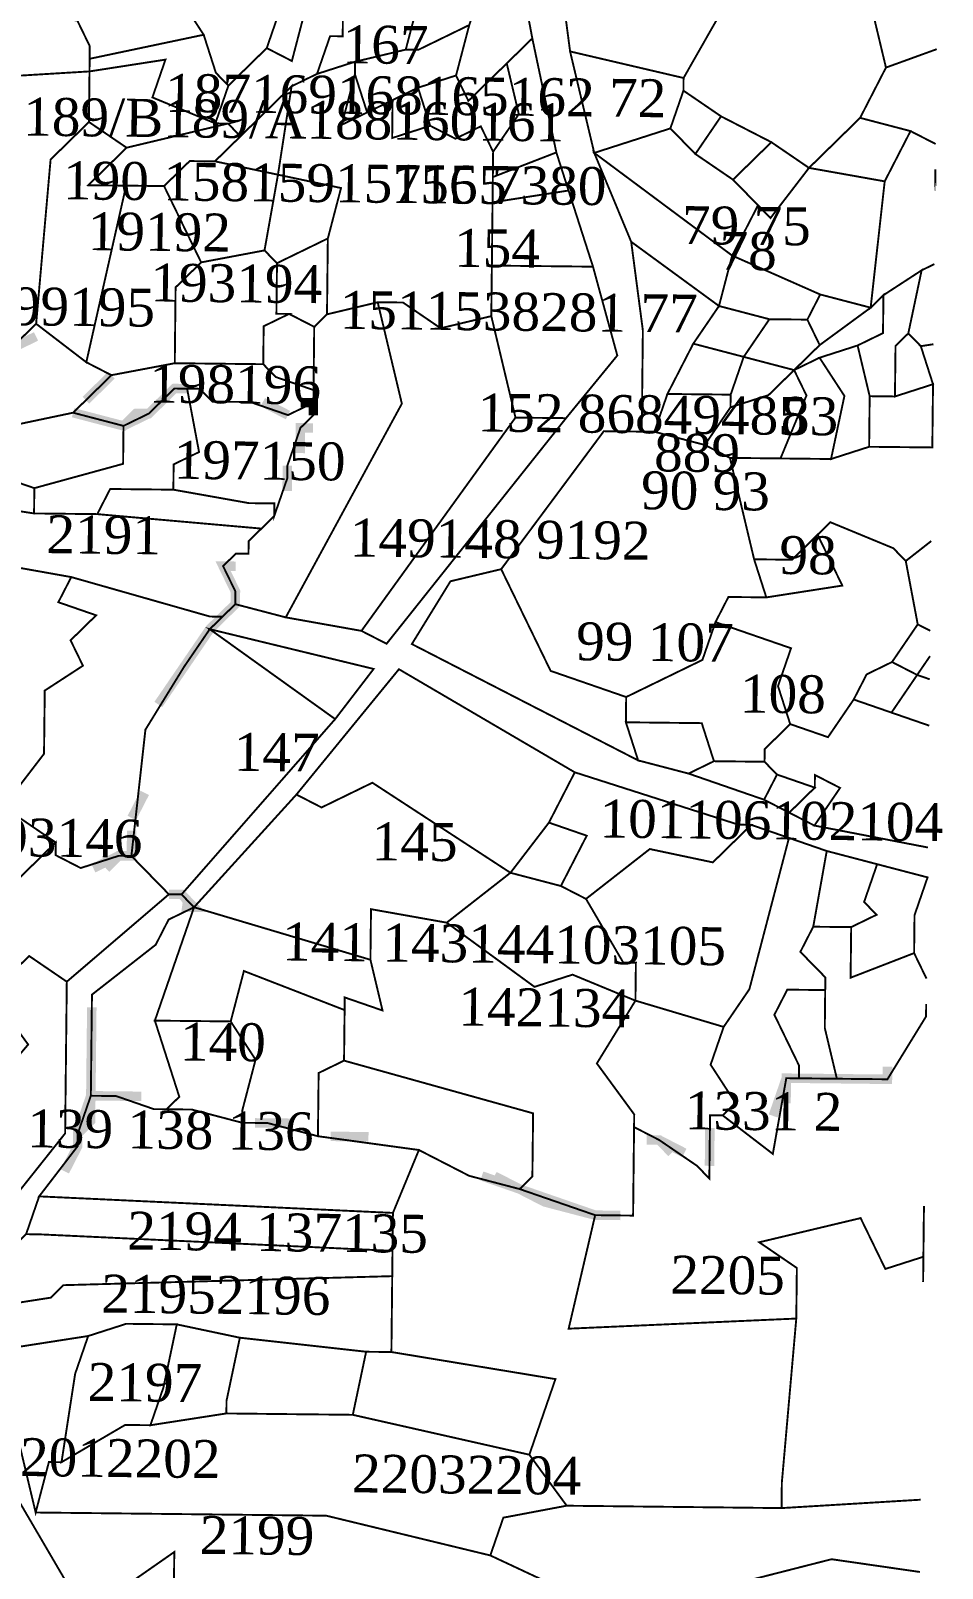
# Model space of a CAD drawing. Header units: metres. Extents: x 294533 to 301305, y 1963486 to 1977426.
# Drawn here: x 300940.7 to 301230.5, y 1966985.5 to 1967474.3 of the extents above; entities that cross this region are included whole.
import ezdxf

# ---------------------------------------------------------------- set-up
doc = ezdxf.new("R2010")
doc.units = ezdxf.units.M
for name, color, linetype in [('SURVEY NO.', 7, 'Continuous'), ('SURVEY PLOT BOUNDARY', 35, 'Continuous'), ('VILLAGE BOUNDARY', 212, 'Continuous')]:
    doc.layers.add(name, color=color, linetype=linetype)
doc.styles.get("Standard").update_dxf_attribs({"font": 'times.ttf'})

# ---------------------------------------------------------------- blocks, each defined once
blk = doc.blocks.new('45')
at = {"layer": 'SURVEY PLOT BOUNDARY', "lineweight": 18, "const_width": 0.603}
for points in [[(300986.21, 1966978.64), (300986.35, 1966990.69), (300957.99, 1966970.91), (300934.32, 1967011.37), (300886.1, 1967011.9), (300886.14, 1967015.92), (300874.44, 1967048.21), (300874.48, 1967052.23), (300906.77, 1967063.93), (300910.74, 1967059.87), (300886.36, 1967036.02), (300930.75, 1967051.61), (300942.27, 1967003.24), (301034.7, 1967002.22), (301086.82, 1966989.59), (301130.8, 1966969)], [(301134.86, 1966972.97), (301195.32, 1966988.39), (301223.41, 1966984.33), (301195.32, 1966988.39), (301134.86, 1966972.97)], [(301130.8, 1966969), (301086.82, 1966989.59), (301090.97, 1967001.6), (301111.11, 1967005.4), (301179.43, 1967004.64), (301223.67, 1967007.31), (301179.43, 1967004.64), (301179.51, 1967012.68), (301184.11, 1967064.89), (301184.29, 1967080.97), (301172.32, 1967089.14), (301204.56, 1967096.82), (301212.42, 1967080.66), (301224.52, 1967084.54), (301224.7, 1967100.62), (301224.43, 1967076.5), (301224.52, 1967084.54), (301212.42, 1967080.66), (301204.56, 1967096.82), (301172.32, 1967089.14), (301184.29, 1967080.97), (301184.11, 1967064.89), (301111.73, 1967061.67), (301120.16, 1967097.76), (301132.22, 1967097.62), (301132.53, 1967125.76), (301140.52, 1967121.65), (301152.49, 1967113.48), (301156.47, 1967109.41), (301156.69, 1967129.51), (301160.71, 1967129.47), (301176.65, 1967117.23), (301180.93, 1967141.3), (301213.09, 1967140.95), (301225.36, 1967160.91), (301225.41, 1967164.93), (301225.36, 1967160.91), (301213.09, 1967140.95), (301197.01, 1967141.13), (301193.17, 1967157.25), (301193.35, 1967173.33), (301185.4, 1967181.45), (301189.5, 1967189.45), (301201.56, 1967189.32), (301201.38, 1967173.24), (301221.57, 1967181.06), (301225.5, 1967172.97), (301221.57, 1967181.06), (301221.7, 1967193.11), (301225.85, 1967205.13), (301209.82, 1967209.32), (301193.79, 1967213.52), (301169.77, 1967221.83), (301165.75, 1967221.87), (301113.68, 1967238.53), (301057.77, 1967271.3), (301025.18, 1967231.46), (300992.63, 1967195.64), (300984.54, 1967191.71), (300980.44, 1967183.72), (300960.17, 1967167.86), (300959.81, 1967135.71), (300967.85, 1967135.62), (300979.86, 1967131.46), (300983.88, 1967131.42), (300987.94, 1967135.39), (300980.17, 1967159.6), (300992.63, 1967195.64), (300988.65, 1967199.71), (301037.5, 1967255.45), (301049.73, 1967271.39), (300997.62, 1967284.03), (301001.68, 1967288), (301005.75, 1967291.98), (301021.78, 1967287.78), (301045.85, 1967283.49), (301053.84, 1967279.39), (301110.9, 1967351.11), (301127.2, 1967371.03), (301119.47, 1967399.26), (301111.7, 1967423.46), (301107.82, 1967435.57), (301100.18, 1967471.83), (301096.38, 1967491.97)], [(301108.48, 1967495.86), (301112.19, 1967467.68), (301119.87, 1967435.43), (301131.62, 1967407.17), (301135.33, 1967378.98), (301134.97, 1967346.83), (301122.91, 1967346.96), (301090.28, 1967303.1), (301074.16, 1967299.26), (301061.88, 1967279.3), (301133.82, 1967242.32), (301149.85, 1967238.13), (301173.87, 1967229.82), (301189.86, 1967221.6), (301225.96, 1967214.63), (301189.86, 1967221.6), (301198.03, 1967233.57), (301190.04, 1967237.68), (301189.99, 1967233.66), (301177.98, 1967237.82), (301174.01, 1967241.88), (301174.05, 1967245.9), (301182.18, 1967253.85), (301194.19, 1967249.7), (301202.36, 1967261.67), (301226.38, 1967253.36), (301214.37, 1967257.51), (301222.54, 1967269.48), (301226.55, 1967268.1), (301222.54, 1967269.48), (301226.63, 1967275.47), (301222.54, 1967269.48), (301214.55, 1967273.59), (301222.72, 1967285.56), (301226.72, 1967283.51), (301222.72, 1967285.56), (301218.92, 1967305.7), (301227.03, 1967312.05), (301218.92, 1967305.7), (301214.95, 1967309.77), (301194.94, 1967318.03), (301190.88, 1967314.05), (301182.75, 1967306.1), (301170.7, 1967306.24), (301163.01, 1967338.48), (301195.16, 1967338.12), (301207.27, 1967342.01), (301227.36, 1967341.79), (301227.58, 1967361.89), (301223.7, 1967373.99), (301227.72, 1967374.61), (301223.7, 1967373.99), (301219.72, 1967378.05), (301223.96, 1967398.11), (301228, 1967400.07), (301223.96, 1967398.11), (301211.82, 1967390.2), (301207.75, 1967386.23), (301212.22, 1967426.38), (301220.43, 1967442.36), (301228.42, 1967438.26), (301220.43, 1967442.36), (301204.4, 1967446.56), (301212.62, 1967462.55), (301228.76, 1967468.4), (301212.62, 1967462.55), (301208.77, 1967478.67)], [(300913.67, 1967325.15), (300941.76, 1967320.82), (300961.85, 1967320.6), (301014.05, 1967316), (301009.99, 1967312.03), (301009.94, 1967308.01), (301005.93, 1967308.05), (301001.86, 1967304.08), (301005.79, 1967296), (301005.75, 1967291.98), (301001.68, 1967288), (300997.67, 1967288.05), (300953.59, 1967300.59), (300929.52, 1967304.88)], [(300923.11, 1967087.87), (300951.64, 1967123.74), (300952.17, 1967171.97), (300984.63, 1967199.75), (300988.65, 1967199.71), (300992.63, 1967195.64), (300984.54, 1967191.71), (300980.44, 1967183.72), (300960.17, 1967167.86), (300960.03, 1967155.8), (300959.99, 1967151.78), (300959.81, 1967135.71), (300955.66, 1967123.69), (300955.61, 1967119.67), (300943.38, 1967103.73), (300939.23, 1967091.71)]]:
    blk.add_lwpolyline(points, dxfattribs=at)
for points in [[(300956.43, 1967557.84), (300947.95, 1967517.73), (300975.99, 1967509.38), (300996.09, 1967509.16), (301000.11, 1967509.12), (301004.04, 1967501.03), (301003.99, 1967497.01), (300987.78, 1967485.13), (300995.69, 1967472.98), (300959.43, 1967465.34), (300959.47, 1967469.36), (300955.54, 1967477.45), (300911.43, 1967485.97), (300903.08, 1967457.93), (300886.43, 1967405.85), (300846.1, 1967394.24), (300813.82, 1967382.53), (300880.25, 1967574.76)], [(301168.9, 1967507.25), (301168.76, 1967495.19), (301148.27, 1967459.24), (301112.19, 1967467.68), (301108.48, 1967495.86), (301108.53, 1967499.88), (301108.7, 1967515.96), (301144.83, 1967511.54)], [(301032.21, 1967504.74), (301040.25, 1967504.65), (301040.21, 1967500.63), (301048.15, 1967492.51), (301052.13, 1967488.44), (301048.07, 1967484.47), (301039.98, 1967480.54), (301027.93, 1967480.67), (301023.73, 1967464.64), (301015.74, 1967468.74), (301019.89, 1967480.76), (301011.94, 1967488.88), (301028.15, 1967500.77)], [(301003.99, 1967497.01), (301008.01, 1967496.97), (301028.15, 1967500.77), (301011.94, 1967488.88), (301019.89, 1967480.76), (301015.74, 1967468.74), (301007.61, 1967460.79), (301003.55, 1967456.82), (300999.57, 1967460.88), (300995.69, 1967472.98), (300987.78, 1967485.13)], [(301084.28, 1967488.09), (301096.38, 1967491.97), (301100.18, 1967471.83), (301092.05, 1967463.88), (301079.86, 1967451.96), (301075.93, 1967460.04), (301080.13, 1967476.07)], [(301208.77, 1967478.67), (301212.62, 1967462.55), (301204.4, 1967446.56), (301188.15, 1967430.66), (301176.18, 1967438.83), (301160.19, 1967447.05), (301148.23, 1967455.22), (301148.27, 1967459.24), (301168.76, 1967495.19)], [(301068.16, 1967484.24), (301084.28, 1967488.09), (301080.13, 1967476.07), (301063.96, 1967468.21), (301059.94, 1967468.26), (301064.14, 1967484.29)], [(300959.43, 1967465.34), (300959.39, 1967461.33), (300903.08, 1967457.93), (300911.43, 1967485.97), (300955.54, 1967477.45), (300959.47, 1967469.36)], [(301048.07, 1967484.47), (301060.12, 1967484.33), (301064.14, 1967484.29), (301059.94, 1967468.26), (301043.83, 1967464.41), (301031.72, 1967460.53), (301035.88, 1967472.54), (301039.89, 1967472.5), (301039.98, 1967480.54)], [(301039.98, 1967480.54), (301039.89, 1967472.5), (301035.88, 1967472.54), (301031.72, 1967460.53), (301023.64, 1967456.6), (301007.39, 1967440.7), (301003.42, 1967444.76), (300999.4, 1967444.8), (301003.55, 1967456.82), (301007.61, 1967460.79), (301015.74, 1967468.74), (301023.73, 1967464.64), (301027.93, 1967480.67)], [(300995.69, 1967472.98), (300999.57, 1967460.88), (301003.55, 1967456.82), (300999.4, 1967444.8), (300979.39, 1967453.06), (300983.54, 1967465.08), (300959.39, 1967461.33), (300959.43, 1967465.34)], [(301059.94, 1967468.26), (301063.96, 1967468.21), (301080.13, 1967476.07), (301075.93, 1967460.04), (301063.83, 1967456.15), (301055.75, 1967452.22), (301047.67, 1967448.29), (301043.78, 1967460.39), (301043.83, 1967464.41)], [(301092.05, 1967463.88), (301100.18, 1967471.83), (301107.82, 1967435.57), (301087.63, 1967427.75), (301087.72, 1967435.79), (301095.89, 1967447.76)], [(301112.19, 1967467.68), (301148.27, 1967459.24), (301148.23, 1967455.22), (301144.07, 1967443.21), (301119.87, 1967435.43)], [(300959.39, 1967461.33), (300983.54, 1967465.08), (300979.39, 1967453.06), (300999.4, 1967444.8), (301003.42, 1967444.76), (300971.18, 1967437.08), (300959.21, 1967445.25)], [(301031.72, 1967460.53), (301043.83, 1967464.41), (301043.78, 1967460.39), (301039.58, 1967444.36), (301047.67, 1967448.29), (301055.75, 1967452.22), (301055.62, 1967440.16), (301067.72, 1967444.05), (301075.71, 1967439.94), (301083.79, 1967443.87), (301087.72, 1967435.79), (301087.63, 1967427.75), (301087.54, 1967419.71), (301087.32, 1967399.61), (301087.14, 1967383.54), (301071.03, 1967379.69), (301059.06, 1967387.87), (301055.04, 1967387.91), (301051.02, 1967387.95), (301034.9, 1967384.11), (301035.12, 1967404.21), (301035.17, 1967408.23), (301039.36, 1967424.26), (301019.31, 1967428.5), (301023.64, 1967456.6)], [(301075.93, 1967460.04), (301079.86, 1967451.96), (301092.05, 1967463.88), (301095.89, 1967447.76), (301087.72, 1967435.79), (301083.79, 1967443.87), (301075.71, 1967439.94), (301067.72, 1967444.05), (301063.83, 1967456.15)], [(300947.02, 1967433.32), (300942.42, 1967381.11), (300934.3, 1967373.16), (300934.65, 1967405.32), (300914.51, 1967401.52), (300902.41, 1967397.64), (300886.43, 1967405.85), (300903.08, 1967457.93), (300959.39, 1967461.33), (300959.21, 1967445.25)], [(301043.78, 1967460.39), (301047.67, 1967448.29), (301039.58, 1967444.36)], [(301007.39, 1967440.7), (301023.64, 1967456.6), (301019.31, 1967428.5), (300999.26, 1967432.75)], [(301063.83, 1967456.15), (301067.72, 1967444.05), (301055.62, 1967440.16), (301055.75, 1967452.22)], [(301160.19, 1967447.05), (301152.02, 1967435.08), (301144.07, 1967443.21), (301148.23, 1967455.22)], [(300971.04, 1967425.02), (300958.37, 1967368.88), (300942.42, 1967381.11), (300947.02, 1967433.32), (300959.21, 1967445.25), (300971.18, 1967437.08), (300958.99, 1967425.15)], [(301007.39, 1967440.7), (300999.26, 1967432.75), (300991.23, 1967432.83), (300983.1, 1967424.88), (300971.04, 1967425.02), (300958.99, 1967425.15), (300971.18, 1967437.08), (301003.42, 1967444.76)], [(301144.07, 1967443.21), (301152.02, 1967435.08), (301163.99, 1967426.91), (301171.94, 1967418.78), (301163.72, 1967402.79), (301119.87, 1967435.43)], [(301160.19, 1967447.05), (301176.18, 1967438.83), (301163.99, 1967426.91), (301152.02, 1967435.08)], [(301220.43, 1967442.36), (301212.22, 1967426.38), (301188.15, 1967430.66), (301204.4, 1967446.56)], [(301176.18, 1967438.83), (301188.15, 1967430.66), (301175.91, 1967414.72), (301171.94, 1967418.78), (301163.99, 1967426.91)], [(301087.63, 1967427.75), (301107.82, 1967435.57), (301111.7, 1967423.46), (301087.54, 1967419.71)], [(301119.87, 1967435.43), (301163.72, 1967402.79), (301159.53, 1967386.76), (301131.62, 1967407.17)], [(301015.03, 1967404.43), (300994.89, 1967400.63), (300983.1, 1967424.88), (300991.23, 1967432.83), (300999.26, 1967432.75), (301019.31, 1967428.5)], [(301019.31, 1967428.5), (301039.36, 1967424.26), (301035.17, 1967408.23), (301019, 1967400.37), (301015.03, 1967404.43)], [(301188.15, 1967430.66), (301212.22, 1967426.38), (301207.75, 1967386.23), (301191.72, 1967390.42), (301163.72, 1967402.79), (301171.94, 1967418.78), (301175.91, 1967414.72)], [(301228.25, 1967422.18), (301228.34, 1967430.22)], [(300986.5, 1967368.57), (300966.36, 1967364.77), (300958.37, 1967368.88), (300971.04, 1967425.02), (300983.1, 1967424.88), (300994.89, 1967400.63), (300986.76, 1967392.68)], [(301087.54, 1967419.71), (301111.7, 1967423.46), (301119.47, 1967399.26), (301087.32, 1967399.61)], [(301014.76, 1967380.32), (301014.63, 1967368.26), (300986.5, 1967368.57), (300986.76, 1967392.68), (300994.89, 1967400.63), (301015.03, 1967404.43), (301019, 1967400.37), (301018.82, 1967384.29), (301022.84, 1967384.25)], [(301019, 1967400.37), (301035.17, 1967408.23), (301035.12, 1967404.21), (301034.9, 1967384.11), (301030.84, 1967380.14), (301022.84, 1967384.25), (301018.82, 1967384.29)], [(301159.53, 1967386.76), (301151.36, 1967374.79), (301143.14, 1967358.8), (301138.99, 1967346.78), (301134.97, 1967346.83), (301135.33, 1967378.98), (301131.62, 1967407.17)], [(301087.32, 1967399.61), (301119.47, 1967399.26), (301127.2, 1967371.03), (301110.9, 1967351.11), (301094.83, 1967351.29), (301087.14, 1967383.54)], [(301191.72, 1967390.42), (301187.62, 1967382.43), (301175.56, 1967382.56), (301159.53, 1967386.76), (301163.72, 1967402.79)], [(301223.96, 1967398.11), (301219.72, 1967378.05), (301215.66, 1967374.08), (301215.48, 1967358), (301207.44, 1967358.09), (301203.6, 1967374.21), (301211.68, 1967378.14), (301211.82, 1967390.2)], [(301211.82, 1967390.2), (301211.68, 1967378.14), (301203.6, 1967374.21), (301191.5, 1967370.32), (301183.42, 1967366.39), (301191.55, 1967374.34), (301207.75, 1967386.23)], [(301207.75, 1967386.23), (301191.55, 1967374.34), (301187.62, 1967382.43), (301191.72, 1967390.42)], [(301058.7, 1967355.71), (301021.78, 1967287.78), (301005.75, 1967291.98), (301005.79, 1967296), (301001.86, 1967304.08), (301005.93, 1967308.05), (301009.94, 1967308.01), (301009.99, 1967312.03), (301014.05, 1967316), (301018.11, 1967319.98), (301022.27, 1967331.99), (301022.31, 1967336.01), (301026.46, 1967348.03), (301030.53, 1967352), (301030.57, 1967356.02), (301030.62, 1967360.04), (301030.75, 1967372.1), (301030.84, 1967380.14), (301034.9, 1967384.11), (301051.02, 1967387.95)], [(301051.02, 1967387.95), (301055.04, 1967387.91), (301059.06, 1967387.87), (301071.03, 1967379.69), (301087.14, 1967383.54), (301094.83, 1967351.29), (301045.85, 1967283.49), (301021.78, 1967287.78), (301058.7, 1967355.71)], [(301159.53, 1967386.76), (301175.56, 1967382.56), (301167.39, 1967370.59), (301151.36, 1967374.79)], [(300954.17, 1967352.84), (300881.65, 1967337.57), (300881.74, 1967345.6), (300881.79, 1967349.62), (300889.82, 1967349.53), (300893.89, 1967353.51), (300893.93, 1967357.53), (300897.95, 1967357.48), (300910.05, 1967361.37), (300914.11, 1967365.35), (300918.18, 1967369.32), (300922.2, 1967369.28), (300934.3, 1967373.16), (300942.42, 1967381.11), (300958.37, 1967368.88), (300966.36, 1967364.77), (300962.3, 1967360.79)], [(301030.84, 1967380.14), (301030.75, 1967372.1), (301030.62, 1967360.04), (301018.6, 1967364.19), (301014.63, 1967368.26), (301014.76, 1967380.32), (301022.84, 1967384.25)], [(301175.56, 1967382.56), (301187.62, 1967382.43), (301191.55, 1967374.34), (301183.42, 1967366.39), (301167.39, 1967370.59)], [(301167.39, 1967370.59), (301163.24, 1967358.58), (301143.14, 1967358.8), (301151.36, 1967374.79)], [(301223.7, 1967373.99), (301227.58, 1967361.89), (301215.48, 1967358), (301215.66, 1967374.08), (301219.72, 1967378.05)], [(301183.42, 1967366.39), (301175.29, 1967358.44), (301163.19, 1967354.56), (301163.24, 1967358.58), (301167.39, 1967370.59)], [(301191.5, 1967370.32), (301199.41, 1967358.18), (301195.16, 1967338.12), (301179.09, 1967338.3), (301187.35, 1967358.31), (301183.42, 1967366.39)], [(301203.6, 1967374.21), (301207.44, 1967358.09), (301207.27, 1967342.01), (301195.16, 1967338.12), (301199.41, 1967358.18), (301191.5, 1967370.32)], [(301014.63, 1967368.26), (301018.6, 1967364.19), (301030.62, 1967360.04), (301030.57, 1967356.02), (301022.49, 1967352.09), (301010.48, 1967356.24), (301002.44, 1967356.33), (300998.42, 1967356.38), (300994.45, 1967360.44), (300990.43, 1967360.48), (300986.41, 1967360.53), (300978.28, 1967352.58), (300970.2, 1967348.65), (300954.17, 1967352.84), (300962.3, 1967360.79), (300966.36, 1967364.77), (300986.5, 1967368.57)], [(301163.19, 1967354.56), (301175.29, 1967358.44), (301183.42, 1967366.39), (301187.35, 1967358.31), (301179.09, 1967338.3), (301163.01, 1967338.48), (301155.02, 1967342.59)], [(300986.14, 1967336.41), (300986.05, 1967328.37), (300965.96, 1967328.59), (300961.85, 1967320.6), (300941.76, 1967320.82), (300941.85, 1967328.86), (300970.07, 1967336.59), (300970.2, 1967348.65), (300978.28, 1967352.58), (300986.41, 1967360.53), (300990.43, 1967360.48), (300994.22, 1967340.34)], [(301010.48, 1967356.24), (301022.49, 1967352.09), (301030.57, 1967356.02), (301030.53, 1967352), (301026.46, 1967348.03), (301022.31, 1967336.01), (301022.27, 1967331.99), (301018.11, 1967319.98), (301018.16, 1967324), (301010.12, 1967324.09), (300986.05, 1967328.37), (300986.14, 1967336.41), (300994.22, 1967340.34), (300990.43, 1967360.48), (300994.45, 1967360.44), (300998.42, 1967356.38), (301002.44, 1967356.33)], [(301215.48, 1967358), (301227.58, 1967361.89), (301227.36, 1967341.79), (301207.27, 1967342.01), (301207.44, 1967358.09)], [(301143.14, 1967358.8), (301163.24, 1967358.58), (301163.19, 1967354.56), (301155.02, 1967342.59), (301138.99, 1967346.78)], [(300970.07, 1967336.59), (300941.85, 1967328.86), (300929.83, 1967333.01), (300913.67, 1967325.15), (300849.41, 1967329.88), (300881.65, 1967337.57), (300954.17, 1967352.84), (300970.2, 1967348.65)], [(301094.83, 1967351.29), (301110.9, 1967351.11), (301053.84, 1967279.39), (301045.85, 1967283.49)], [(301138.99, 1967346.78), (301155.02, 1967342.59), (301163.01, 1967338.48), (301170.7, 1967306.24), (301174.58, 1967294.13), (301162.53, 1967294.27), (301158.42, 1967286.27), (301154.27, 1967274.26), (301130.02, 1967262.46), (301106, 1967270.77), (301090.28, 1967303.1), (301122.91, 1967346.96), (301134.97, 1967346.83)], [(300941.85, 1967328.86), (300941.76, 1967320.82), (300913.67, 1967325.15), (300929.83, 1967333.01)], [(301018.11, 1967319.98), (301014.05, 1967316), (300961.85, 1967320.6), (300965.96, 1967328.59), (300986.05, 1967328.37), (301010.12, 1967324.09), (301018.16, 1967324)], [(301218.92, 1967305.7), (301222.72, 1967285.56), (301214.55, 1967273.59), (301206.47, 1967269.66), (301202.36, 1967261.67), (301194.19, 1967249.7), (301182.18, 1967253.85), (301178.29, 1967265.95), (301182.44, 1967277.97), (301158.42, 1967286.27), (301162.53, 1967294.27), (301174.58, 1967294.13), (301198.74, 1967297.89), (301190.88, 1967314.05), (301194.94, 1967318.03), (301214.95, 1967309.77)], [(301170.7, 1967306.24), (301182.75, 1967306.1), (301190.88, 1967314.05), (301198.74, 1967297.89), (301174.58, 1967294.13)], [(300953.37, 1967280.49), (300957.3, 1967272.41), (300945.16, 1967264.51), (300944.93, 1967244.41), (300932.7, 1967228.46), (300928.68, 1967228.51), (300928.72, 1967232.53), (300920.78, 1967240.65), (300916.76, 1967240.7), (300896.88, 1967261.02), (300905.14, 1967281.03), (300917.2, 1967280.89), (300921.4, 1967296.93), (300929.52, 1967304.88), (300953.59, 1967300.59), (300949.48, 1967292.6), (300961.5, 1967288.44)], [(301130.02, 1967262.46), (301129.93, 1967254.43), (301133.82, 1967242.32), (301061.88, 1967279.3), (301074.16, 1967299.26), (301090.28, 1967303.1), (301106, 1967270.77)], [(300968.69, 1967211.99), (300956.59, 1967208.1), (300948.6, 1967212.21), (300948.64, 1967216.23), (300936.67, 1967224.4), (300932.7, 1967228.46), (300944.93, 1967244.41), (300945.16, 1967264.51), (300957.3, 1967272.41), (300953.37, 1967280.49), (300961.5, 1967288.44), (300949.48, 1967292.6), (300953.59, 1967300.59), (300997.67, 1967288.05), (301001.68, 1967288), (300997.62, 1967284.03), (300989.45, 1967272.06), (300977.17, 1967252.09), (300972.71, 1967211.94)], [(300988.65, 1967199.71), (300984.63, 1967199.75), (300972.71, 1967211.94), (300977.17, 1967252.09), (300989.45, 1967272.06), (300997.62, 1967284.03), (301037.5, 1967255.45)], [(301049.73, 1967271.39), (301037.5, 1967255.45), (300997.62, 1967284.03)], [(301130.02, 1967262.46), (301154.27, 1967274.26), (301158.42, 1967286.27), (301182.44, 1967277.97), (301178.29, 1967265.95), (301182.18, 1967253.85), (301174.05, 1967245.9), (301174.01, 1967241.88), (301157.93, 1967242.06), (301154.05, 1967254.16), (301129.93, 1967254.43)], [(301214.55, 1967273.59), (301222.54, 1967269.48), (301214.37, 1967257.51), (301202.36, 1967261.67), (301206.47, 1967269.66)], [(301113.68, 1967238.53), (301105.46, 1967222.54), (301093.23, 1967206.59), (301049.33, 1967235.22), (301033.17, 1967227.35), (301025.18, 1967231.46), (301057.77, 1967271.3)], [(301157.93, 1967242.06), (301149.85, 1967238.13), (301133.82, 1967242.32), (301129.93, 1967254.43), (301154.05, 1967254.16)], [(300903.64, 1967144.36), (300871.13, 1967112.56), (300863.09, 1967112.65), (300855.23, 1967128.82), (300847.11, 1967120.87), (300843.22, 1967132.97), (300835.27, 1967141.1), (300859.83, 1967181.03), (300916.76, 1967240.7), (300920.78, 1967240.65), (300928.72, 1967232.53), (300928.68, 1967228.51), (300932.7, 1967228.46), (300936.67, 1967224.4), (300948.64, 1967216.23), (300936.45, 1967204.3), (300928.41, 1967204.39), (300887.78, 1967164.64)], [(301105.46, 1967222.54), (301113.68, 1967238.53), (301165.75, 1967221.87), (301169.77, 1967221.83), (301157.58, 1967209.9), (301137.53, 1967214.14), (301117.25, 1967198.29), (301109.26, 1967202.39), (301117.48, 1967218.38)], [(301174.01, 1967241.88), (301177.98, 1967237.82), (301173.87, 1967229.82), (301149.85, 1967238.13), (301157.93, 1967242.06)], [(301093.23, 1967206.59), (301072.96, 1967190.74), (301048.89, 1967195.02), (301048.71, 1967178.94), (300992.63, 1967195.64), (301025.18, 1967231.46), (301033.17, 1967227.35), (301049.33, 1967235.22)], [(301189.99, 1967233.66), (301181.87, 1967225.71), (301173.87, 1967229.82), (301177.98, 1967237.82)], [(301189.99, 1967233.66), (301190.04, 1967237.68), (301198.03, 1967233.57), (301189.86, 1967221.6), (301181.87, 1967225.71)], [(301105.46, 1967222.54), (301117.48, 1967218.38), (301109.26, 1967202.39), (301093.23, 1967206.59)], [(301181.78, 1967217.67), (301169.19, 1967169.57), (301161.02, 1967157.6), (301132.97, 1967165.95), (301133.11, 1967178.01), (301129.09, 1967178.06), (301117.25, 1967198.29), (301137.53, 1967214.14), (301157.58, 1967209.9), (301169.77, 1967221.83)], [(300948.6, 1967212.21), (300956.59, 1967208.1), (300968.69, 1967211.99), (300972.71, 1967211.94), (300984.63, 1967199.75), (300952.17, 1967171.97), (300940.2, 1967180.14), (300928.02, 1967168.22), (300903.64, 1967144.36), (300887.78, 1967164.64), (300928.41, 1967204.39), (300936.45, 1967204.3), (300948.64, 1967216.23)], [(301185, 1967145.28), (301184.95, 1967141.26), (301180.93, 1967141.3), (301176.65, 1967117.23), (301160.71, 1967129.47), (301164.77, 1967133.44), (301156.87, 1967145.59), (301161.02, 1967157.6), (301169.19, 1967169.57), (301181.78, 1967217.67), (301193.79, 1967213.52), (301189.5, 1967189.45), (301185.4, 1967181.45), (301193.35, 1967173.33), (301193.3, 1967169.31), (301181.25, 1967169.44), (301177.14, 1967161.45)], [(301209.64, 1967193.25), (301201.56, 1967189.32), (301189.5, 1967189.45), (301193.79, 1967213.52), (301209.82, 1967209.32), (301205.67, 1967197.31)], [(301221.7, 1967193.11), (301221.57, 1967181.06), (301201.38, 1967173.24), (301201.56, 1967189.32), (301209.64, 1967193.25), (301205.67, 1967197.31), (301209.82, 1967209.32), (301225.85, 1967205.13)], [(301093.23, 1967206.59), (301109.26, 1967202.39), (301117.25, 1967198.29), (301129.09, 1967178.06), (301133.11, 1967178.01), (301132.97, 1967165.95), (301112.97, 1967174.21), (301100.87, 1967170.33), (301072.96, 1967190.74)], [(301048.71, 1967178.94), (301052.55, 1967162.82), (301040.54, 1967166.97), (301040.5, 1967162.95), (301008.48, 1967175.37), (301004.28, 1967159.33), (300992.23, 1967159.47), (300980.17, 1967159.6), (300992.63, 1967195.64)], [(301072.96, 1967190.74), (301100.87, 1967170.33), (301112.97, 1967174.21), (301132.97, 1967165.95), (301120.7, 1967145.99), (301132.58, 1967129.78), (301132.53, 1967125.76), (301132.31, 1967105.66), (301132.22, 1967097.62), (301120.16, 1967097.76), (301096.14, 1967106.06), (301100.2, 1967110.04), (301100.43, 1967130.13), (301040.32, 1967146.88), (301040.5, 1967162.95), (301040.54, 1967166.97), (301052.55, 1967162.82), (301048.71, 1967178.94), (301048.89, 1967195.02)], [(300923.11, 1967087.87), (300914.98, 1967079.92), (300886.58, 1967056.11), (300854.39, 1967052.45), (300847.11, 1967120.87), (300855.23, 1967128.82), (300863.09, 1967112.65), (300862.92, 1967096.57), (300874.79, 1967080.36), (300882.88, 1967084.29), (300911.27, 1967108.1), (300919.53, 1967128.11), (300939.89, 1967152), (300928.02, 1967168.22), (300940.2, 1967180.14), (300952.17, 1967171.97), (300951.64, 1967123.74)], [(301032.06, 1967126.87), (301032.02, 1967122.85), (301015.99, 1967127.05), (301011.97, 1967127.09), (301007.95, 1967127.13), (301007.99, 1967131.15), (301012.19, 1967147.19), (301004.28, 1967159.33), (301008.48, 1967175.37), (301040.5, 1967162.95), (301040.32, 1967146.88), (301032.24, 1967142.95)], [(301164.77, 1967133.44), (301160.71, 1967129.47), (301156.69, 1967129.51), (301156.56, 1967117.45), (301156.51, 1967113.43), (301156.47, 1967109.41), (301152.49, 1967113.48), (301140.52, 1967121.65), (301132.53, 1967125.76), (301132.58, 1967129.78), (301120.7, 1967145.99), (301132.97, 1967165.95), (301161.02, 1967157.6), (301156.87, 1967145.59)], [(301193.17, 1967157.25), (301197.01, 1967141.13), (301184.95, 1967141.26), (301185, 1967145.28), (301177.14, 1967161.45), (301181.25, 1967169.44), (301193.3, 1967169.31)], [(300980.17, 1967159.6), (300992.23, 1967159.47), (301004.28, 1967159.33), (301012.19, 1967147.19), (301007.99, 1967131.15), (301007.95, 1967127.13), (300991.92, 1967131.33), (300983.88, 1967131.42), (300987.94, 1967135.39)], [(301100.2, 1967110.04), (301096.14, 1967106.06), (301080.11, 1967110.26), (301064.12, 1967118.47), (301032.02, 1967122.85), (301032.06, 1967126.87), (301032.24, 1967142.95), (301040.32, 1967146.88), (301100.43, 1967130.13)], [(301064.12, 1967118.47), (301055.86, 1967098.47), (300943.38, 1967103.73), (300955.61, 1967119.67), (300955.66, 1967123.69), (300959.81, 1967135.71), (300967.85, 1967135.62), (300979.86, 1967131.46), (300983.88, 1967131.42), (300991.92, 1967131.33), (301007.95, 1967127.13), (301011.97, 1967127.09), (301015.99, 1967127.05), (301032.02, 1967122.85)], [(301120.16, 1967097.76), (301111.73, 1967061.67), (301184.11, 1967064.89), (301179.51, 1967012.68), (301179.43, 1967004.64), (301111.11, 1967005.4), (301099.23, 1967021.61), (301107.53, 1967045.64), (301055.38, 1967054.25), (301055.64, 1967078.37), (301055.73, 1967086.41), (301055.86, 1967098.47), (301064.12, 1967118.47), (301080.11, 1967110.26), (301096.14, 1967106.06)], [(301055.86, 1967098.47), (301055.73, 1967086.41), (300943.25, 1967091.67), (300939.23, 1967091.71), (300943.38, 1967103.73)], [(300947.04, 1967071.53), (300922.89, 1967067.77), (300918.91, 1967071.84), (300931.1, 1967083.76), (300939.23, 1967091.71), (300943.25, 1967091.67), (301055.73, 1967086.41), (301055.64, 1967078.37), (300951.11, 1967075.5)], [(301055.64, 1967078.37), (301055.38, 1967054.25), (301047.34, 1967054.34), (301007.19, 1967058.8), (300987.14, 1967063.04), (300971.07, 1967063.22), (300958.97, 1967059.34), (300934.81, 1967055.58), (300930.79, 1967055.63), (300910.74, 1967059.87), (300906.77, 1967063.93), (300918.91, 1967071.84), (300922.89, 1967067.77), (300947.04, 1967071.53), (300951.11, 1967075.5)], [(300987.14, 1967063.04), (300982.9, 1967042.99), (300978.75, 1967030.98), (300970.71, 1967031.07), (300950.49, 1967019.23), (300954.82, 1967047.32), (300958.97, 1967059.34), (300971.07, 1967063.22)], [(301007.19, 1967058.8), (301002.95, 1967038.75), (301002.91, 1967034.73), (300978.75, 1967030.98), (300982.9, 1967042.99), (300987.14, 1967063.04)], [(300958.97, 1967059.34), (300954.82, 1967047.32), (300950.49, 1967019.23), (300946.47, 1967019.27), (300942.27, 1967003.24), (300930.75, 1967051.61), (300886.36, 1967036.02), (300882.34, 1967036.06), (300886.36, 1967036.02), (300910.74, 1967059.87), (300930.79, 1967055.63), (300934.81, 1967055.58)], [(301047.34, 1967054.34), (301043.1, 1967034.29), (301035.06, 1967034.38), (301027.02, 1967034.46), (301002.91, 1967034.73), (301002.95, 1967038.75), (301007.19, 1967058.8)], [(301055.38, 1967054.25), (301107.53, 1967045.64), (301099.23, 1967021.61), (301043.1, 1967034.29), (301047.34, 1967054.34)], [(301090.97, 1967001.6), (301086.82, 1966989.59), (301034.7, 1967002.22), (300942.27, 1967003.24), (300946.47, 1967019.27), (300950.49, 1967019.23), (300970.71, 1967031.07), (300978.75, 1967030.98), (301002.91, 1967034.73), (301027.02, 1967034.46), (301035.06, 1967034.38), (301043.1, 1967034.29), (301099.23, 1967021.61), (301111.11, 1967005.4)], [(300934.32, 1967011.37), (300957.99, 1966970.91), (300986.35, 1966990.69), (300986.21, 1966978.64), (300990.05, 1966962.51), (300977.95, 1966958.63), (300929.24, 1966914.95), (300929.28, 1966918.96), (300925.22, 1966914.99), (300901.06, 1966911.24), (300909.59, 1966955.36), (300909.77, 1966971.44)]]:
    blk.add_lwpolyline(points, close=True, dxfattribs=at)
at = {"layer": 'VILLAGE BOUNDARY', "lineweight": 50, "const_width": 3.01}
for points in [[(300942.38, 1967377.09), (300934.3, 1967373.16)], [(300966.36, 1967364.77), (300962.3, 1967360.79), (300958.23, 1967356.82)], [(300990.43, 1967360.48), (300986.41, 1967360.53), (300978.28, 1967352.58), (300974.26, 1967352.62), (300970.2, 1967348.65), (300954.17, 1967352.84), (300970.2, 1967348.65), (300978.28, 1967352.58)], [(301014.5, 1967356.2), (301022.49, 1967352.09)], [(301030.53, 1967352), (301030.57, 1967356.02), (301026.55, 1967356.07)], [(301030.48, 1967347.98), (301026.46, 1967348.03), (301026.37, 1967339.99)], [(301022.22, 1967327.97), (301022.27, 1967331.99), (301022.31, 1967336.01)], [(300981.28, 1967260.09), (300989.45, 1967272.06), (300997.62, 1967284.03), (301001.68, 1967288), (301005.75, 1967291.98), (301005.79, 1967296), (301001.86, 1967304.08), (301005.88, 1967304.03)], [(301005.75, 1967291.98), (301001.68, 1967288), (300997.62, 1967284.03), (300989.45, 1967272.06)], [(300976.95, 1967231.99), (300972.84, 1967224)], [(300964.63, 1967208.01), (300968.69, 1967211.99), (300972.71, 1967211.94), (300972.8, 1967219.98)], [(300968.69, 1967211.99), (300960.61, 1967208.06)], [(300971.87, 1967135.57), (300967.85, 1967135.62), (300959.81, 1967135.71), (300959.86, 1967139.72), (300959.99, 1967151.78), (300960.03, 1967155.8), (300960.12, 1967163.84), (300960.03, 1967155.8), (300959.99, 1967151.78), (300959.94, 1967147.76), (300959.81, 1967135.71), (300955.66, 1967123.69)], [(301180.85, 1967133.27), (301180.93, 1967141.3), (301184.95, 1967141.26), (301188.97, 1967141.22), (301197.01, 1967141.13), (301213.09, 1967140.95), (301213.13, 1967144.97)], [(301209.07, 1967140.99), (301197.01, 1967141.13), (301192.99, 1967141.17), (301184.95, 1967141.26), (301180.93, 1967141.3), (301176.78, 1967129.29)], [(300951.51, 1967111.68), (300955.61, 1967119.67), (300955.66, 1967123.69), (300959.72, 1967127.67), (300959.81, 1967135.71), (300967.85, 1967135.62), (300975.89, 1967135.53)], [(301020, 1967127), (301015.99, 1967127.05), (301011.97, 1967127.09)], [(301015.99, 1967127.05), (301024.02, 1967126.96)], [(301156.56, 1967117.45), (301156.64, 1967125.49)], [(301044.07, 1967122.72), (301036.04, 1967122.8)], [(301040.05, 1967122.76), (301048.09, 1967122.67)], [(301144.5, 1967117.59), (301140.52, 1967121.65), (301136.51, 1967121.69)], [(301140.52, 1967121.65), (301148.52, 1967117.54)], [(301156.6, 1967121.47), (301156.56, 1967117.45), (301156.51, 1967113.43)], [(301124.18, 1967097.71), (301120.16, 1967097.76), (301108.15, 1967101.91), (301096.14, 1967106.06), (301084.13, 1967110.21)], [(301088.15, 1967110.17), (301096.14, 1967106.06), (301104.13, 1967101.95), (301120.16, 1967097.76), (301128.2, 1967097.67)]]:
    blk.add_lwpolyline(points, dxfattribs=at)
blk.add_lwpolyline([(300988.61, 1967195.69), (300992.63, 1967195.64), (300988.65, 1967199.71), (300984.63, 1967199.75), (300988.65, 1967199.71), (300992.63, 1967195.64)], close=True, dxfattribs=at)
at = {"layer": 'SURVEY NO.', "attachment_point": 7, "rotation": 359.3676}
for s, insert, char_height in [('167', (301039.8, 1967463.77), 12.058), ('187169168165162 72', (300983.36, 1967448.31), 12.0581), ('201189/B189/A188160161', (300910.93, 1967441.07), 12.0581), ('190 158159157155', (300950.9, 1967420.53), 12.0581), ('156 7380', (301055.39, 1967419.38), 12.058), ('19192', (300958.76, 1967404.36), 12.058), ('79 75', (301147.69, 1967406.3), 12.058), ('154', (301075.26, 1967399.06), 12.058), ('78', (301159.65, 1967398.13), 12.058), ('193194', (300978.67, 1967388.06), 12.058), ('202199195', (300898.21, 1967380.91), 12.058), ('1511538281 77', (301038.87, 1967379.36), 12.0581), ('198196', (300978.32, 1967355.91), 12.058), ('152 86849485', (301082.72, 1967346.72), 12.0581), ('83', (301179.17, 1967345.65), 12.058), ('889', (301138.85, 1967334.04), 12.058), ('197150', (300986.09, 1967331.7), 12.058), ('90 93', (301134.7, 1967322.02), 12.058), ('2191', (300945.64, 1967308.03), 12.058), ('149148 9192', (301042.09, 1967306.96), 12.0581), ('98', (301178.68, 1967301.44), 12.058), ('99 107', (301114.07, 1967274.01), 12.058), ('108', (301166.14, 1967257.36), 12.058), ('147', (301005.16, 1967239.03), 12.058), ('101106102104', (301121.49, 1967217.65), 12.0581), ('2193146', (300912.42, 1967211.92), 12.058), ('145', (301049.06, 1967210.41), 12.058), ('141 143144103105', (301020.57, 1967178.56), 12.0581), ('142134', (301076.62, 1967157.85), 12.058), ('140', (300988.07, 1967146.76), 12.058), ('1331 2', (301148.6, 1967124.89), 12.058), ('139 138 136', (300939.53, 1967119.16), 12.0581), ('2194 137135', (300971.33, 1967086.65), 12.0581), ('2205', (301144, 1967072.68), 12.058), ('21952196', (300963.07, 1967066.64), 12.058), ('2197', (300958.74, 1967038.55), 12.058), ('217521722171 2198220022012202', (300741.46, 1967016.83), 12.0581), ('22032204', (301042.82, 1967009.48), 12.058), ('2199', (300994.38, 1966989.92), 12.058)]:
    blk.add_mtext(s, dxfattribs=dict(at, insert=insert, char_height=char_height))

msp = doc.modelspace()

# ---------------------------------------------------------------- block references
msp.add_blockref('45', (0, 0))

doc.saveas('drawing.dxf')
